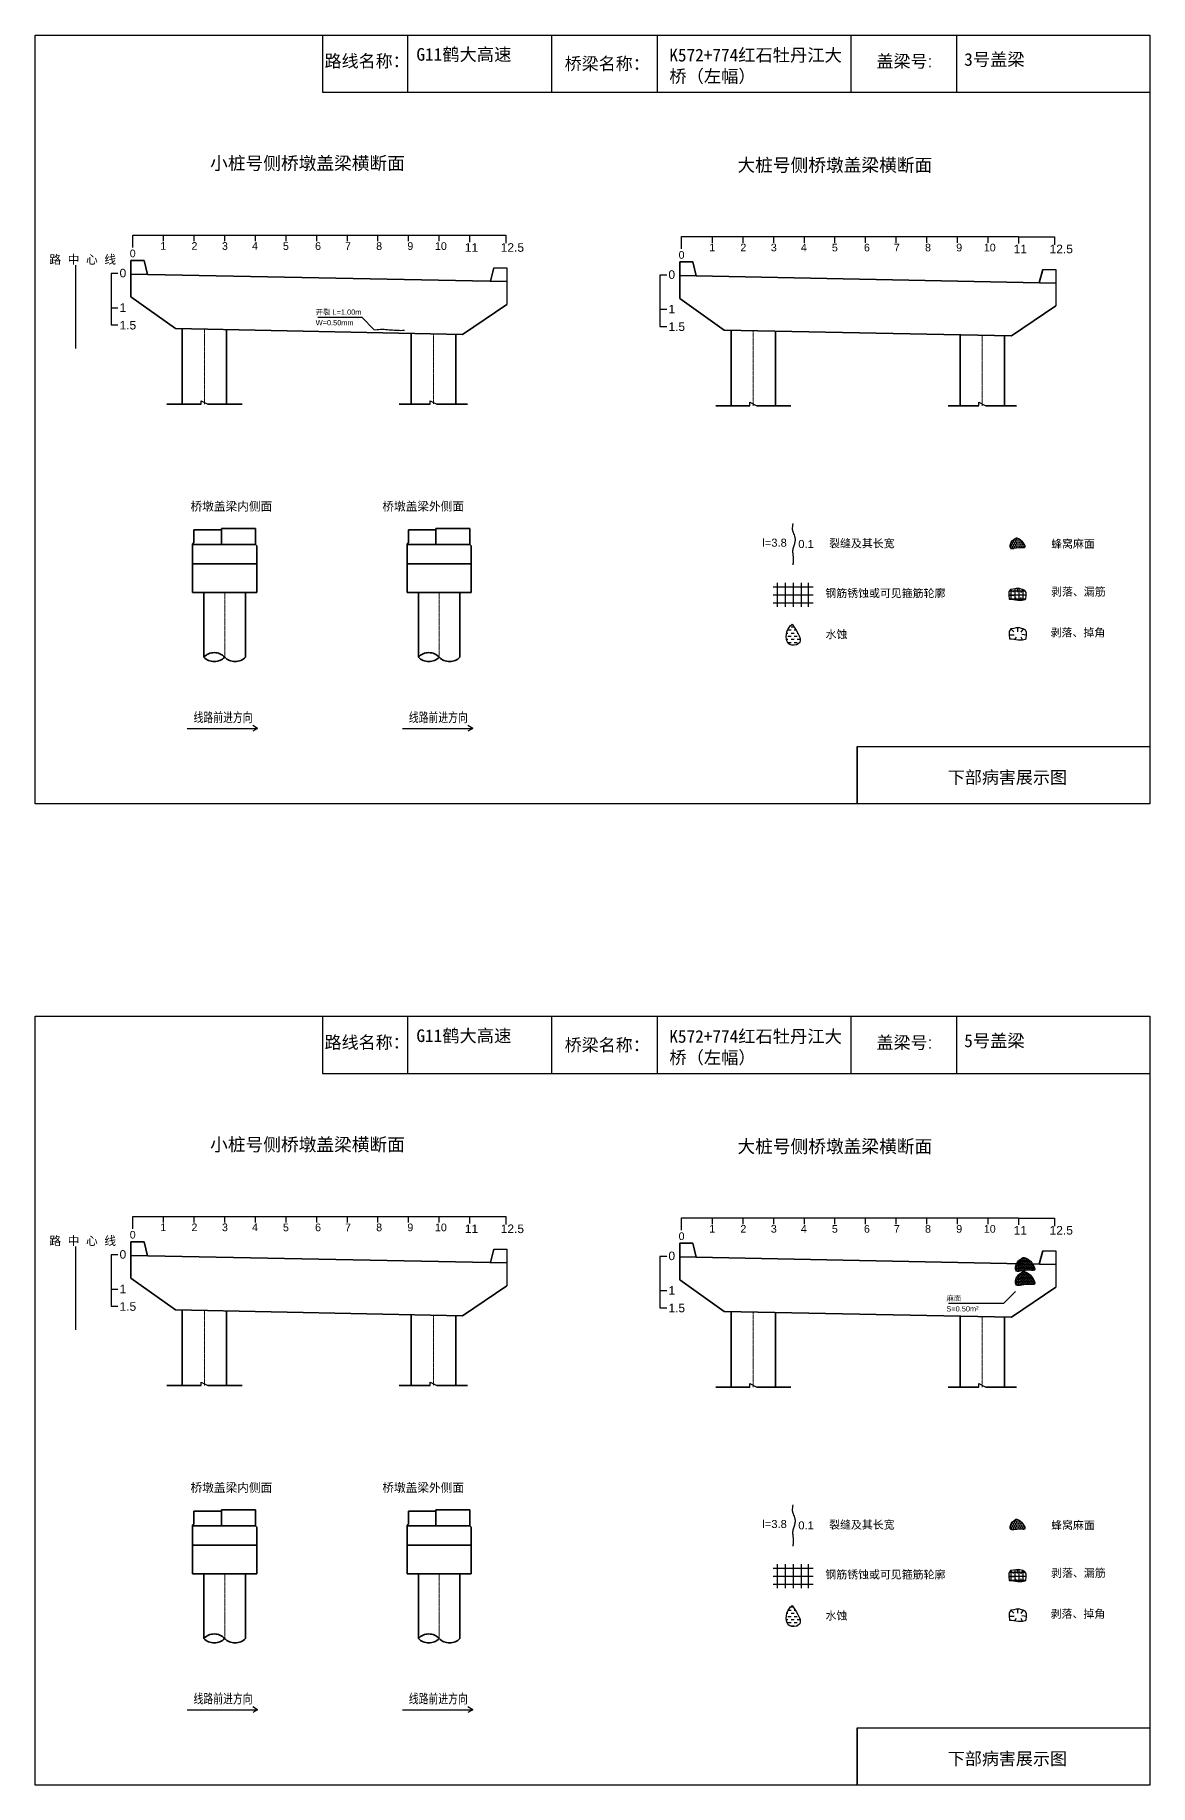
# Model space of a CAD drawing. Header units: millimetres. Extents: x 0 to 529, y -5115 to 459.
# Drawn here: x 0 to 528, y -1860 to -1031 of the extents above; entities that cross this region are included whole.
import ezdxf
from ezdxf.enums import TextEntityAlignment as Align

# ---------------------------------------------------------------- set-up
doc = ezdxf.new("R2010")
doc.units = ezdxf.units.MM
doc.linetypes.add('EBG_CENTER', pattern=[1.1, 0.8, -0.15, 0, -0.15])
doc.layers.add('Center', color=3, linetype='EBG_CENTER', lineweight=18)
doc.layers.add('中粗实线', color=4, linetype='Continuous', lineweight=35)
for name, color, linetype in [('加固措施', 7, 'Continuous'), ('图层1', 7, 'Continuous'), ('文字', 1, 'Continuous'), ('病害', 5, 'Continuous')]:
    doc.layers.add(name, color=color, linetype=linetype)
doc.styles.add('HAN', font='', dxfattribs={"width": 0.75})
doc.styles.get("Standard").update_dxf_attribs({"font": 'arial.ttf'})
doc.styles.get('HAN').set_extended_font_data('SimSun')
pattern_1 = [(0, (-3123.6565, -172.2986), (0.45655767, 0.91311534), [0, -0.91311534])]
pattern_2 = [(0, (-5510.1385, -512.4721), (0.45655767, 0.91311534), [0, -0.91311534])]
pattern_3 = [(0, (-2570.7012, -130.7287), (1.47924685, 1.47924685), [1.4792469, -1.4792469])]
pattern_4 = [(0, (-3019.80915, -229.5924), (0.396875, 0.79375), [0, -0.79375])]
pattern_5 = [(0, (-5094.3226, -525.2974), (0.396875, 0.79375), [0, -0.79375])]

# ---------------------------------------------------------------- blocks, each defined once
blk = doc.blocks.new('88888')
for p, q in [((1243.215, -3599.279), (1245.415, -3599.279)), ((1245.415, -3599.279), (1245.261, -3599.19)), ((1245.415, -3599.279), (1245.261, -3599.367))]:
    blk.add_line(p, q)
at = {"layer": '文字', "color": 0, "style": 'HAN', "width": 0.75}
blk.add_text('线路前进方向', height=0.3, dxfattribs=at).set_placement((1244.335, -3599.082), align=Align.CENTER)
blk = doc.blocks.new('adfsd')
at = {"lineweight": -2, "ltscale": 0.5}
for p, q in [((1140.876, -3083.768), (1140.94, -3083.769)), ((1140.897, -3083.694), (1140.936, -3083.729)), ((1140.948, -3083.824), (1140.969, -3083.796)), ((1140.983, -3083.682), (1140.981, -3083.729)), ((1141.053, -3083.694), (1141.022, -3083.735)), ((1141.045, -3083.83), (1141.028, -3083.796)), ((1141.094, -3083.772), (1141.036, -3083.763))]:
    blk.add_line(p, q, dxfattribs=at)
blk.add_lwpolyline([(1141, -3083.682), (1140.967, -3083.682), (1140.934, -3083.69), (1140.897, -3083.694), (1140.876, -3083.727), (1140.876, -3083.768), (1140.88, -3083.818), (1140.905, -3083.818), (1140.991, -3083.83), (1141.045, -3083.83), (1141.078, -3083.822), (1141.09, -3083.814), (1141.094, -3083.772), (1141.094, -3083.735), (1141.078, -3083.707), (1141.053, -3083.694), (1141.033, -3083.69), (1141, -3083.678)], dxfattribs=at)

msp = doc.modelspace()

# ---------------------------------------------------------------- hatches: boundary and pattern name
at = {"layer": '加固措施', "lineweight": -2}
h = msp.add_hatch(dxfattribs=at)
h.set_pattern_fill('DOTS', scale=0.758413)
h.set_pattern_definition(pattern_1)
edge = h.paths.add_edge_path()
edge.add_spline(control_points=[(464.79, -1269.11), (463.66, -1269.88), (462.06, -1270.98), (461.88, -1275.06), (465.67, -1273.19), (470.82, -1274.65), (466.98, -1269.01), (464.92, -1269.1), (464.79, -1269.11)], knot_values=[0, 0, 0, 0, 5.205471, 7.397577, 12.944796, 16.169923, 23.88441, 24.400432, 24.400432, 24.400432, 24.400432], degree=3, periodic=0)
h = msp.add_hatch(dxfattribs=at)
h.set_pattern_fill('DASH', color=256, scale=0.682572)
h.set_pattern_definition(pattern_3)
edge = h.paths.add_edge_path()
edge.add_spline(control_points=[(358.78, -1309.9), (358.24, -1310.38), (355.71, -1312.62), (355.03, -1320.77), (365.19, -1319.33), (361.44, -1313.8), (358.78, -1309.9)], knot_values=[0, 0, 0, 0, 3.237042, 15.187225, 21.182779, 35.601669, 35.601669, 35.601669, 35.601669], degree=3, periodic=0)
h = msp.add_hatch(dxfattribs=at)
h.set_pattern_fill('DOTS')
h.set_pattern_definition(pattern_4)
edge = h.paths.add_edge_path()
edge.add_spline(control_points=[(468.16, -1610.01), (466.67, -1611.03), (464.56, -1612.48), (464.32, -1617.86), (469.32, -1615.39), (476.11, -1617.32), (471.05, -1609.89), (468.33, -1610), (468.16, -1610.01)], knot_values=[0, 0, 0, 0, 5.205471, 7.397577, 12.944796, 16.169923, 23.88441, 24.400432, 24.400432, 24.400432, 24.400432], degree=3, periodic=0)
h = msp.add_hatch(dxfattribs=at)
h.set_pattern_fill('DOTS')
h.set_pattern_definition(pattern_4)
edge = h.paths.add_edge_path()
edge.add_spline(control_points=[(468.16, -1610.01), (466.67, -1611.03), (464.56, -1612.48), (464.32, -1617.86), (469.32, -1615.39), (476.11, -1617.32), (471.05, -1609.89), (468.33, -1610), (468.16, -1610.01)], knot_values=[0, 0, 0, 0, 5.205471, 7.397577, 12.944796, 16.169923, 23.88441, 24.400432, 24.400432, 24.400432, 24.400432], degree=3, periodic=0)
h = msp.add_hatch(dxfattribs=at)
h.set_pattern_fill('DOTS')
h.set_pattern_definition(pattern_4)
edge = h.paths.add_edge_path()
edge.add_spline(control_points=[(468.16, -1616.66), (466.67, -1617.69), (464.56, -1619.14), (464.32, -1624.52), (469.32, -1622.05), (476.11, -1623.98), (471.05, -1616.54), (468.33, -1616.66), (468.16, -1616.66)], knot_values=[0, 0, 0, 0, 5.205471, 7.397577, 12.944796, 16.169923, 23.88441, 24.400432, 24.400432, 24.400432, 24.400432], degree=3, periodic=0)
h = msp.add_hatch(dxfattribs=at)
h.set_pattern_fill('DOTS')
h.set_pattern_definition(pattern_4)
edge = h.paths.add_edge_path()
edge.add_spline(control_points=[(468.16, -1616.66), (466.67, -1617.69), (464.56, -1619.14), (464.32, -1624.52), (469.32, -1622.05), (476.11, -1623.98), (471.05, -1616.54), (468.33, -1616.66), (468.16, -1616.66)], knot_values=[0, 0, 0, 0, 5.205471, 7.397577, 12.944796, 16.169923, 23.88441, 24.400432, 24.400432, 24.400432, 24.400432], degree=3, periodic=0)
h = msp.add_hatch(dxfattribs=at)
h.set_pattern_fill('DOTS', scale=0.758413)
h.set_pattern_definition(pattern_1)
edge = h.paths.add_edge_path()
edge.add_spline(control_points=[(464.79, -1734.11), (463.66, -1734.88), (462.06, -1735.98), (461.88, -1740.06), (465.67, -1738.19), (470.82, -1739.65), (466.98, -1734.01), (464.92, -1734.1), (464.79, -1734.11)], knot_values=[0, 0, 0, 0, 5.205471, 7.397577, 12.944796, 16.169923, 23.88441, 24.400432, 24.400432, 24.400432, 24.400432], degree=3, periodic=0)
h = msp.add_hatch(dxfattribs=at)
h.set_pattern_fill('DASH', color=256, scale=0.682572)
h.set_pattern_definition(pattern_3)
edge = h.paths.add_edge_path()
edge.add_spline(control_points=[(358.78, -1774.9), (358.24, -1775.38), (355.71, -1777.62), (355.03, -1785.77), (365.19, -1784.33), (361.44, -1778.8), (358.78, -1774.9)], knot_values=[0, 0, 0, 0, 3.237042, 15.187225, 21.182779, 35.601669, 35.601669, 35.601669, 35.601669], degree=3, periodic=0)
at = {"layer": '病害', "lineweight": -2}
h = msp.add_hatch(dxfattribs=at)
h.set_pattern_fill('DOTS', color=4, scale=0.758413, style=0)
h.set_pattern_definition(pattern_2)
edge = h.paths.add_edge_path()
edge.add_spline(control_points=[(464.79, -1269.11), (463.66, -1269.88), (462.06, -1270.98), (461.88, -1275.06), (465.67, -1273.19), (470.82, -1274.65), (466.98, -1269.01), (464.92, -1269.1), (464.79, -1269.11)], knot_values=[0, 0, 0, 0, 1.041094, 1.479515, 2.588959, 3.233985, 4.776882, 4.880086, 4.880086, 4.880086, 4.880086], degree=3, periodic=0)
h = msp.add_hatch(dxfattribs=at)
h.set_pattern_fill('DOTS', color=4, style=0)
h.set_pattern_definition(pattern_5)
edge = h.paths.add_edge_path()
edge.add_spline(control_points=[(468.16, -1610.01), (466.67, -1611.03), (464.56, -1612.48), (464.32, -1617.86), (469.32, -1615.39), (476.11, -1617.32), (471.05, -1609.89), (468.33, -1610), (468.16, -1610.01)], knot_values=[0, 0, 0, 0, 1.041094, 1.479515, 2.588959, 3.233985, 4.776882, 4.880086, 4.880086, 4.880086, 4.880086], degree=3, periodic=0)
h = msp.add_hatch(dxfattribs=at)
h.set_pattern_fill('DOTS', color=4, style=0)
h.set_pattern_definition(pattern_5)
edge = h.paths.add_edge_path()
edge.add_spline(control_points=[(468.16, -1610.01), (466.67, -1611.03), (464.56, -1612.48), (464.32, -1617.86), (469.32, -1615.39), (476.11, -1617.32), (471.05, -1609.89), (468.33, -1610), (468.16, -1610.01)], knot_values=[0, 0, 0, 0, 1.041094, 1.479515, 2.588959, 3.233985, 4.776882, 4.880086, 4.880086, 4.880086, 4.880086], degree=3, periodic=0)
h = msp.add_hatch(dxfattribs=at)
h.set_pattern_fill('DOTS', color=4, style=0)
h.set_pattern_definition(pattern_5)
edge = h.paths.add_edge_path()
edge.add_spline(control_points=[(468.16, -1616.66), (466.67, -1617.69), (464.56, -1619.14), (464.32, -1624.52), (469.32, -1622.05), (476.11, -1623.98), (471.05, -1616.54), (468.33, -1616.66), (468.16, -1616.66)], knot_values=[0, 0, 0, 0, 1.041094, 1.479515, 2.588959, 3.233985, 4.776882, 4.880086, 4.880086, 4.880086, 4.880086], degree=3, periodic=0)
h = msp.add_hatch(dxfattribs=at)
h.set_pattern_fill('DOTS', color=4, style=0)
h.set_pattern_definition(pattern_5)
edge = h.paths.add_edge_path()
edge.add_spline(control_points=[(468.16, -1616.66), (466.67, -1617.69), (464.56, -1619.14), (464.32, -1624.52), (469.32, -1622.05), (476.11, -1623.98), (471.05, -1616.54), (468.33, -1616.66), (468.16, -1616.66)], knot_values=[0, 0, 0, 0, 1.041094, 1.479515, 2.588959, 3.233985, 4.776882, 4.880086, 4.880086, 4.880086, 4.880086], degree=3, periodic=0)
h = msp.add_hatch(dxfattribs=at)
h.set_pattern_fill('DOTS', color=4, scale=0.758413, style=0)
h.set_pattern_definition(pattern_2)
edge = h.paths.add_edge_path()
edge.add_spline(control_points=[(464.79, -1734.11), (463.66, -1734.88), (462.06, -1735.98), (461.88, -1740.06), (465.67, -1738.19), (470.82, -1739.65), (466.98, -1734.01), (464.92, -1734.1), (464.79, -1734.11)], knot_values=[0, 0, 0, 0, 1.041094, 1.479515, 2.588959, 3.233985, 4.776882, 4.880086, 4.880086, 4.880086, 4.880086], degree=3, periodic=0)

# ---------------------------------------------------------------- linework, layer by layer
at = {"color": 0}
for p, q in [((0, -1030.76), (528.29, -1030.76)), ((0, -1395), (0, -1030.76)), ((136.28, -1030.76), (136.28, -1057.84)), ((244.69, -1030.76), (244.69, -1057.84)), ((386.49, -1030.76), (386.49, -1057.84)), ((436.57, -1030.82), (436.57, -1057.9)), ((528.29, -1030.76), (528.29, -1395)), ((136.28, -1057.84), (528.29, -1057.84)), ((46.28, -1131.4), (46.28, -1125.6)), ((46.28, -1125.6), (60.79, -1125.6)), ((60.79, -1125.6), (60.79, -1128.5)), ((60.79, -1125.6), (75.3, -1125.6)), ((75.3, -1125.6), (89.8, -1125.6)), ((75.3, -1125.6), (75.3, -1128.5)), ((89.8, -1125.6), (104.31, -1125.6)), ((89.8, -1125.6), (89.8, -1128.5)), ((104.31, -1125.6), (118.82, -1125.6)), ((104.31, -1125.6), (104.31, -1128.5)), ((118.82, -1125.6), (133.32, -1125.6)), ((118.82, -1125.6), (118.82, -1128.5)), ((133.32, -1125.6), (147.83, -1125.6)), ((133.32, -1125.6), (133.32, -1128.5)), ((147.83, -1125.6), (162.34, -1125.6)), ((147.83, -1125.6), (147.83, -1128.5)), ((162.34, -1125.6), (176.84, -1125.6)), ((162.34, -1125.6), (162.34, -1128.5)), ((162.34, -1125.6), (173.94, -1125.6)), ((176.84, -1125.6), (191.35, -1125.6)), ((176.84, -1125.6), (176.84, -1128.5)), ((176.84, -1125.6), (179.74, -1125.6)), ((191.35, -1125.6), (205.85, -1125.6)), ((191.35, -1125.6), (191.35, -1128.5)), ((205.87, -1125.64), (205.87, -1128.89)), ((306.34, -1132.11), (306.34, -1126.3)), ((306.34, -1126.3), (320.85, -1126.3)), ((320.85, -1126.3), (320.85, -1129.2)), ((320.85, -1126.3), (335.36, -1126.3)), ((335.36, -1126.3), (349.86, -1126.3)), ((335.36, -1126.3), (335.36, -1129.2)), ((349.86, -1126.3), (364.37, -1126.3)), ((349.86, -1126.3), (349.86, -1129.2)), ((364.37, -1126.3), (378.88, -1126.3)), ((364.37, -1126.3), (364.37, -1129.2)), ((378.88, -1126.3), (393.38, -1126.3)), ((378.88, -1126.3), (378.88, -1129.2)), ((393.38, -1126.3), (407.89, -1126.3)), ((393.38, -1126.3), (393.38, -1129.2)), ((407.89, -1126.3), (422.39, -1126.3)), ((407.89, -1126.3), (407.89, -1129.2)), ((422.39, -1126.3), (436.9, -1126.3)), ((422.39, -1126.3), (422.39, -1129.2)), ((422.39, -1126.3), (434, -1126.3)), ((436.9, -1126.3), (451.41, -1126.3)), ((436.9, -1126.3), (436.9, -1129.2)), ((436.9, -1126.3), (439.8, -1126.3)), ((451.41, -1126.3), (465.91, -1126.3)), ((451.41, -1126.3), (451.41, -1129.2)), ((465.93, -1126.34), (465.93, -1129.59)), ((39.3, -1143.85), (36.06, -1143.85)), ((36.06, -1143.85), (36.06, -1168.15)), ((299.36, -1144.55), (296.12, -1144.55)), ((296.12, -1144.55), (296.12, -1168.85)), ((36.06, -1160.05), (39.3, -1160.05)), ((296.12, -1160.75), (299.36, -1160.75)), ((36.06, -1168.15), (39.3, -1168.15)), ((296.12, -1168.85), (299.36, -1168.85)), ((78.66, -1205.72), (78.66, -1204.1)), ((187.17, -1205.72), (187.17, -1204.1)), ((338.72, -1206.43), (338.72, -1204.81)), ((447.23, -1206.43), (447.23, -1204.81)), ((389.48, -1395), (389.48, -1367.92)), ((389.48, -1367.92), (528.29, -1367.92)), ((528.29, -1395), (0, -1395)), ((0, -1495.76), (528.29, -1495.76)), ((0, -1860), (0, -1495.76)), ((136.28, -1495.76), (136.28, -1522.84)), ((244.69, -1495.76), (244.69, -1522.84)), ((386.49, -1495.76), (386.49, -1522.84)), ((436.57, -1495.82), (436.57, -1522.9)), ((528.29, -1495.76), (528.29, -1860)), ((136.28, -1522.84), (528.29, -1522.84)), ((46.28, -1596.4), (46.28, -1590.6)), ((46.28, -1590.6), (60.79, -1590.6)), ((60.79, -1590.6), (60.79, -1593.5)), ((60.79, -1590.6), (75.3, -1590.6)), ((75.3, -1590.6), (89.8, -1590.6)), ((75.3, -1590.6), (75.3, -1593.5)), ((89.8, -1590.6), (104.31, -1590.6)), ((89.8, -1590.6), (89.8, -1593.5)), ((104.31, -1590.6), (118.82, -1590.6)), ((104.31, -1590.6), (104.31, -1593.5)), ((118.82, -1590.6), (133.32, -1590.6)), ((118.82, -1590.6), (118.82, -1593.5)), ((133.32, -1590.6), (147.83, -1590.6)), ((133.32, -1590.6), (133.32, -1593.5)), ((147.83, -1590.6), (162.34, -1590.6)), ((147.83, -1590.6), (147.83, -1593.5)), ((162.34, -1590.6), (176.84, -1590.6)), ((162.34, -1590.6), (162.34, -1593.5)), ((162.34, -1590.6), (173.94, -1590.6)), ((176.84, -1590.6), (191.35, -1590.6)), ((176.84, -1590.6), (176.84, -1593.5)), ((176.84, -1590.6), (179.74, -1590.6)), ((191.35, -1590.6), (205.85, -1590.6)), ((191.35, -1590.6), (191.35, -1593.5)), ((205.87, -1590.64), (205.87, -1593.89)), ((306.34, -1597.11), (306.34, -1591.3)), ((306.34, -1591.3), (320.85, -1591.3)), ((320.85, -1591.3), (320.85, -1594.2)), ((320.85, -1591.3), (335.36, -1591.3)), ((335.36, -1591.3), (349.86, -1591.3)), ((335.36, -1591.3), (335.36, -1594.2)), ((349.86, -1591.3), (364.37, -1591.3)), ((349.86, -1591.3), (349.86, -1594.2)), ((364.37, -1591.3), (378.88, -1591.3)), ((364.37, -1591.3), (364.37, -1594.2)), ((378.88, -1591.3), (393.38, -1591.3)), ((378.88, -1591.3), (378.88, -1594.2)), ((393.38, -1591.3), (407.89, -1591.3)), ((393.38, -1591.3), (393.38, -1594.2)), ((407.89, -1591.3), (422.39, -1591.3)), ((407.89, -1591.3), (407.89, -1594.2)), ((422.39, -1591.3), (436.9, -1591.3)), ((422.39, -1591.3), (422.39, -1594.2)), ((422.39, -1591.3), (434, -1591.3)), ((436.9, -1591.3), (451.41, -1591.3)), ((436.9, -1591.3), (436.9, -1594.2)), ((436.9, -1591.3), (439.8, -1591.3)), ((451.41, -1591.3), (465.91, -1591.3)), ((451.41, -1591.3), (451.41, -1594.2)), ((465.93, -1591.34), (465.93, -1594.59)), ((39.3, -1608.85), (36.06, -1608.85)), ((36.06, -1608.85), (36.06, -1633.15)), ((299.36, -1609.55), (296.12, -1609.55)), ((296.12, -1609.55), (296.12, -1633.85)), ((36.06, -1625.05), (39.3, -1625.05)), ((36.06, -1633.15), (39.3, -1633.15)), ((296.12, -1625.75), (299.36, -1625.75)), ((296.12, -1633.85), (299.36, -1633.85)), ((78.66, -1670.72), (78.66, -1669.1)), ((187.17, -1670.72), (187.17, -1669.1)), ((338.72, -1671.43), (338.72, -1669.81)), ((447.23, -1671.43), (447.23, -1669.81)), ((389.48, -1860), (389.48, -1832.92)), ((389.48, -1832.92), (528.29, -1832.92)), ((528.29, -1860), (0, -1860))]:
    msp.add_line(p, q, dxfattribs=at)
for p, q in [((205.87, -1125.64), (223.01, -1125.64)), ((223.01, -1125.64), (223.01, -1129.46)), ((465.93, -1126.34), (483.07, -1126.34)), ((483.07, -1126.34), (483.07, -1130.17)), ((217.41, -1141.13), (223.61, -1141.13)), ((223.61, -1141.13), (223.61, -1147.6)), ((477.47, -1141.83), (483.67, -1141.83)), ((483.67, -1141.83), (483.67, -1148.31)), ((223.61, -1147.6), (223.61, -1158.45)), ((483.67, -1148.31), (483.67, -1159.16)), ((78.66, -1204.1), (81.9, -1205.72)), ((187.17, -1204.1), (190.41, -1205.72)), ((338.72, -1204.81), (341.96, -1206.43)), ((447.23, -1204.81), (450.47, -1206.43)), ((205.87, -1590.64), (223.01, -1590.64)), ((223.01, -1590.64), (223.01, -1594.46)), ((465.93, -1591.34), (483.07, -1591.34)), ((483.07, -1591.34), (483.07, -1595.17)), ((217.41, -1606.13), (223.61, -1606.13)), ((223.61, -1606.13), (223.61, -1612.6)), ((477.47, -1606.83), (483.67, -1606.83)), ((483.67, -1606.83), (483.67, -1613.31)), ((223.61, -1612.6), (223.61, -1623.45)), ((483.67, -1613.31), (483.67, -1624.16)), ((78.66, -1669.1), (81.9, -1670.72)), ((187.17, -1669.1), (190.41, -1670.72)), ((338.72, -1669.81), (341.96, -1671.43)), ((447.23, -1669.81), (450.47, -1671.43))]:
    msp.add_line(p, q)
at = {"color": 1}
for p, q in [((19.16, -1139.85), (19.16, -1179.35)), ((349.74, -1292.26), (368.7, -1292.26)), ((351.64, -1290.37), (351.64, -1301.74)), ((355.43, -1290.37), (355.43, -1301.74)), ((359.22, -1290.37), (359.22, -1301.74)), ((363.01, -1290.37), (363.01, -1301.74)), ((366.26, -1290.34), (366.26, -1301.72)), ((462.28, -1293.43), (462.28, -1298.12)), ((464.18, -1293.13), (464.18, -1298.37)), ((466.07, -1293.13), (466.07, -1298.59)), ((467.97, -1293.43), (467.97, -1298.54)), ((349.74, -1296.06), (368.7, -1296.06)), ((349.74, -1299.85), (368.7, -1299.85)), ((461.36, -1295.97), (469.63, -1295.97)), ((461.5, -1297.87), (469.48, -1297.87)), ((461.75, -1294.08), (469.1, -1294.08)), ((19.16, -1604.85), (19.16, -1644.35)), ((349.74, -1757.26), (368.7, -1757.26)), ((351.64, -1755.37), (351.64, -1766.74)), ((355.43, -1755.37), (355.43, -1766.74)), ((359.22, -1755.37), (359.22, -1766.74)), ((363.01, -1755.37), (363.01, -1766.74)), ((366.26, -1755.34), (366.26, -1766.72)), ((349.74, -1761.06), (368.7, -1761.06)), ((349.74, -1764.85), (368.7, -1764.85)), ((461.36, -1760.97), (469.63, -1760.97)), ((461.5, -1762.87), (469.48, -1762.87)), ((461.75, -1759.08), (469.1, -1759.08)), ((462.28, -1758.43), (462.28, -1763.12)), ((464.18, -1758.13), (464.18, -1763.37)), ((466.07, -1758.13), (466.07, -1763.59)), ((467.97, -1758.43), (467.97, -1763.54))]:
    msp.add_line(p, q, dxfattribs=at)
at = {"color": 0}
for points in [[(0, -1030.76), (528.29, -1030.76), (528.29, -1395), (0, -1395)], [(0, -1495.76), (528.29, -1495.76), (528.29, -1860), (0, -1860)]]:
    msp.add_lwpolyline(points, dxfattribs=at)
at = {"color": 7}
for points in [[(160.56, -1170.32), (155, -1164.57), (134, -1164.57)], [(160.56, -1170.29), (161.36, -1170.39), (162.16, -1170.32), (162.96, -1170.31), (163.76, -1170.2), (164.56, -1170.21), (165.36, -1170.18), (166.16, -1170.36), (166.96, -1170.32), (167.76, -1170.44), (168.56, -1170.45), (169.36, -1170.44), (170.16, -1170.59), (170.96, -1170.61), (171.76, -1170.57), (172.56, -1170.63), (173.36, -1170.74), (174.16, -1170.69), (174.96, -1170.66), (175.06, -1170.83)], [(464.5, -1626.2), (458.84, -1631.86), (432.84, -1631.86)]]:
    msp.add_lwpolyline(points, dxfattribs=at)
at = {"lineweight": -2}
for points, knots in [([(464.79, -1269.11), (463.66, -1269.88), (462.06, -1270.98), (461.88, -1275.06), (465.67, -1273.19), (470.82, -1274.65), (466.98, -1269.01), (464.92, -1269.1), (464.79, -1269.11)], [0, 0, 0, 0, 3.947899, 5.610421, 9.817506, 12.263485, 18.114255, 18.505612, 18.505612, 18.505612, 18.505612]), ([(468.16, -1610.01), (466.67, -1611.03), (464.56, -1612.48), (464.32, -1617.86), (469.32, -1615.39), (476.11, -1617.32), (471.05, -1609.89), (468.33, -1610), (468.16, -1610.01)], [0, 0, 0, 0, 2.602735, 3.698789, 6.472398, 8.084961, 11.942205, 12.200216, 12.200216, 12.200216, 12.200216]), ([(468.16, -1610.01), (466.67, -1611.03), (464.56, -1612.48), (464.32, -1617.86), (469.32, -1615.39), (476.11, -1617.32), (471.05, -1609.89), (468.33, -1610), (468.16, -1610.01)], [0, 0, 0, 0, 2.602735, 3.698789, 6.472398, 8.084961, 11.942205, 12.200216, 12.200216, 12.200216, 12.200216]), ([(468.16, -1616.66), (466.67, -1617.69), (464.56, -1619.14), (464.32, -1624.52), (469.32, -1622.05), (476.11, -1623.98), (471.05, -1616.54), (468.33, -1616.66), (468.16, -1616.66)], [0, 0, 0, 0, 2.602735, 3.698789, 6.472398, 8.084961, 11.942205, 12.200216, 12.200216, 12.200216, 12.200216]), ([(468.16, -1616.66), (466.67, -1617.69), (464.56, -1619.14), (464.32, -1624.52), (469.32, -1622.05), (476.11, -1623.98), (471.05, -1616.54), (468.33, -1616.66), (468.16, -1616.66)], [0, 0, 0, 0, 2.602735, 3.698789, 6.472398, 8.084961, 11.942205, 12.200216, 12.200216, 12.200216, 12.200216]), ([(464.79, -1734.11), (463.66, -1734.88), (462.06, -1735.98), (461.88, -1740.06), (465.67, -1738.19), (470.82, -1739.65), (466.98, -1734.01), (464.92, -1734.1), (464.79, -1734.11)], [0, 0, 0, 0, 3.947899, 5.610421, 9.817506, 12.263485, 18.114255, 18.505612, 18.505612, 18.505612, 18.505612])]:
    msp.add_open_spline(points, degree=3, knots=knots, dxfattribs=at)
at = {"layer": 'Center', "color": 1}
for p, q in [((80.28, -1170.16), (80.28, -1205.72)), ((188.79, -1172.33), (188.79, -1205.72)), ((340.34, -1170.87), (340.34, -1206.43)), ((448.85, -1173.04), (448.85, -1206.43)), ((89.87, -1294.99), (89.87, -1325.55)), ((191.5, -1294.99), (191.5, -1325.55)), ((80.28, -1635.16), (80.28, -1670.72)), ((188.79, -1637.33), (188.79, -1670.72)), ((340.34, -1635.87), (340.34, -1671.43)), ((448.85, -1638.04), (448.85, -1671.43)), ((89.87, -1759.99), (89.87, -1790.55)), ((191.5, -1759.99), (191.5, -1790.55))]:
    msp.add_line(p, q, dxfattribs=at)
at = {"layer": '中粗实线', "color": 0}
for p, q in [((45.46, -1144.04), (45.46, -1137.56)), ((45.46, -1137.56), (51.66, -1137.56)), ((45.46, -1144.04), (45.46, -1154.89)), ((223.61, -1147.6), (45.46, -1144.04)), ((51.66, -1137.56), (53.28, -1144.2)), ((217.41, -1141.13), (215.79, -1147.45)), ((305.52, -1144.74), (305.52, -1138.26)), ((305.52, -1138.26), (311.72, -1138.26)), ((311.72, -1138.26), (313.34, -1144.9)), ((477.47, -1141.83), (475.85, -1148.15)), ((305.52, -1144.74), (305.52, -1155.59)), ((483.67, -1148.31), (305.52, -1144.74)), ((45.46, -1154.89), (66.51, -1169.89)), ((202.55, -1172.61), (223.61, -1158.45)), ((305.52, -1155.59), (326.57, -1170.59)), ((462.61, -1173.31), (483.67, -1159.16)), ((202.55, -1172.61), (66.51, -1169.89)), ((69.75, -1169.95), (69.75, -1205.72)), ((90.81, -1170.37), (90.81, -1205.72)), ((178.26, -1172.12), (178.26, -1205.72)), ((199.32, -1172.54), (199.32, -1205.72)), ((462.61, -1173.31), (326.57, -1170.59)), ((329.81, -1170.65), (329.81, -1206.43)), ((350.87, -1171.08), (350.87, -1206.43)), ((438.32, -1172.82), (438.32, -1206.43)), ((459.38, -1173.25), (459.38, -1206.43)), ((78.66, -1205.72), (62.47, -1205.72)), ((98.1, -1205.72), (81.9, -1205.72)), ((187.17, -1205.72), (172.59, -1205.72)), ((204.98, -1205.72), (190.41, -1205.72)), ((338.72, -1206.43), (322.52, -1206.43)), ((358.15, -1206.43), (341.96, -1206.43)), ((447.23, -1206.43), (432.65, -1206.43)), ((465.04, -1206.43), (450.47, -1206.43)), ((75.31, -1265.26), (88.35, -1265.26)), ((75.31, -1265.26), (75.31, -1271.33)), ((88.35, -1264.66), (104.43, -1264.66)), ((88.35, -1264.66), (88.35, -1272.24)), ((104.43, -1264.66), (104.43, -1272.24)), ((176.93, -1265.26), (189.98, -1265.26)), ((176.93, -1265.26), (176.93, -1271.33)), ((189.98, -1264.66), (206.06, -1264.66)), ((189.98, -1264.66), (189.98, -1272.24)), ((206.06, -1264.66), (206.06, -1272.24)), ((75.31, -1271.33), (74.7, -1271.94)), ((74.7, -1294.99), (74.7, -1271.94)), ((74.7, -1272.24), (104.43, -1272.24)), ((104.43, -1272.24), (105.04, -1272.85)), ((105.04, -1294.99), (105.04, -1272.85)), ((176.93, -1271.33), (176.33, -1271.94)), ((176.33, -1294.99), (176.33, -1271.94)), ((176.33, -1272.24), (206.06, -1272.24)), ((206.06, -1272.24), (206.66, -1272.85)), ((206.66, -1294.99), (206.66, -1272.85)), ((74.7, -1281.34), (105.04, -1281.34)), ((176.33, -1281.34), (206.66, -1281.34)), ((74.7, -1294.99), (105.04, -1294.99)), ((80.01, -1294.99), (80.01, -1325.55)), ((99.73, -1294.99), (99.73, -1325.55)), ((176.33, -1294.99), (206.66, -1294.99)), ((181.64, -1294.99), (181.64, -1325.55)), ((201.36, -1294.99), (201.36, -1325.55)), ((45.46, -1609.04), (45.46, -1602.56)), ((45.46, -1602.56), (51.66, -1602.56)), ((51.66, -1602.56), (53.28, -1609.2)), ((217.41, -1606.13), (215.79, -1612.45)), ((305.52, -1609.74), (305.52, -1603.26)), ((305.52, -1603.26), (311.72, -1603.26)), ((311.72, -1603.26), (313.34, -1609.9)), ((477.47, -1606.83), (475.85, -1613.15)), ((45.46, -1609.04), (45.46, -1619.89)), ((223.61, -1612.6), (45.46, -1609.04)), ((305.52, -1609.74), (305.52, -1620.59)), ((483.67, -1613.31), (305.52, -1609.74)), ((45.46, -1619.89), (66.51, -1634.89)), ((202.55, -1637.61), (223.61, -1623.45)), ((305.52, -1620.59), (326.57, -1635.59)), ((462.61, -1638.31), (483.67, -1624.16)), ((202.55, -1637.61), (66.51, -1634.89)), ((69.75, -1634.95), (69.75, -1670.72)), ((90.81, -1635.37), (90.81, -1670.72)), ((178.26, -1637.12), (178.26, -1670.72)), ((199.32, -1637.54), (199.32, -1670.72)), ((462.61, -1638.31), (326.57, -1635.59)), ((329.81, -1635.65), (329.81, -1671.43)), ((350.87, -1636.08), (350.87, -1671.43)), ((438.32, -1637.82), (438.32, -1671.43)), ((459.38, -1638.25), (459.38, -1671.43)), ((78.66, -1670.72), (62.47, -1670.72)), ((98.1, -1670.72), (81.9, -1670.72)), ((187.17, -1670.72), (172.59, -1670.72)), ((204.98, -1670.72), (190.41, -1670.72)), ((338.72, -1671.43), (322.52, -1671.43)), ((358.15, -1671.43), (341.96, -1671.43)), ((447.23, -1671.43), (432.65, -1671.43)), ((465.04, -1671.43), (450.47, -1671.43)), ((75.31, -1730.26), (88.35, -1730.26)), ((75.31, -1730.26), (75.31, -1736.33)), ((88.35, -1729.66), (104.43, -1729.66)), ((88.35, -1729.66), (88.35, -1737.24)), ((104.43, -1729.66), (104.43, -1737.24)), ((176.93, -1730.26), (189.98, -1730.26)), ((176.93, -1730.26), (176.93, -1736.33)), ((189.98, -1729.66), (206.06, -1729.66)), ((189.98, -1729.66), (189.98, -1737.24)), ((206.06, -1729.66), (206.06, -1737.24)), ((75.31, -1736.33), (74.7, -1736.94)), ((74.7, -1759.99), (74.7, -1736.94)), ((74.7, -1737.24), (104.43, -1737.24)), ((104.43, -1737.24), (105.04, -1737.85)), ((105.04, -1759.99), (105.04, -1737.85)), ((176.93, -1736.33), (176.33, -1736.94)), ((176.33, -1759.99), (176.33, -1736.94)), ((176.33, -1737.24), (206.06, -1737.24)), ((206.06, -1737.24), (206.66, -1737.85)), ((206.66, -1759.99), (206.66, -1737.85)), ((74.7, -1746.34), (105.04, -1746.34)), ((176.33, -1746.34), (206.66, -1746.34)), ((74.7, -1759.99), (105.04, -1759.99)), ((80.01, -1759.99), (80.01, -1790.55)), ((99.73, -1759.99), (99.73, -1790.55)), ((176.33, -1759.99), (206.66, -1759.99)), ((181.64, -1759.99), (181.64, -1790.55)), ((201.36, -1759.99), (201.36, -1790.55))]:
    msp.add_line(p, q, dxfattribs=at)
for centre, start, end in [((84.94, -1330.22), 43.44342, 136.55658), ((84.94, -1320.89), 223.44342, 316.55658), ((94.8, -1320.89), 223.44342, 316.55658), ((186.57, -1330.22), 43.44342, 136.55658), ((186.57, -1320.89), 223.44342, 316.55658), ((196.43, -1320.89), 223.44342, 316.55658), ((84.94, -1795.22), 43.44342, 136.55658), ((84.94, -1785.89), 223.44342, 316.55658), ((94.8, -1785.89), 223.44342, 316.55658), ((186.57, -1795.22), 43.44342, 136.55658), ((186.57, -1785.89), 223.44342, 316.55658), ((196.43, -1785.89), 223.44342, 316.55658)]:
    msp.add_arc(centre, 6.79, start, end, dxfattribs=at)
at = {"layer": '加固措施', "lineweight": -2}
for points in [[(358.78, -1309.9), (358.24, -1310.38), (355.71, -1312.62), (355.03, -1320.77), (365.19, -1319.33), (361.44, -1313.8), (358.78, -1309.9)], [(358.78, -1774.9), (358.24, -1775.38), (355.71, -1777.62), (355.03, -1785.77), (365.19, -1784.33), (361.44, -1778.8), (358.78, -1774.9)]]:
    msp.add_open_spline(points, degree=3, knots=[0, 0, 0, 0, 2.209514, 10.366374, 14.458772, 24.300702, 24.300702, 24.300702, 24.300702], dxfattribs=at)
at = {"layer": '图层1', "lineweight": -2}
for points in [[(359.05, -1262.23), (359.01, -1262.46), (358.97, -1262.7), (358.85, -1263.39), (358.8, -1263.83), (358.77, -1264.45), (358.77, -1264.65), (358.79, -1264.96), (358.81, -1265.08), (358.85, -1265.31), (358.87, -1265.42), (358.98, -1265.84), (359.1, -1266.16), (359.37, -1266.86), (359.52, -1267.25), (359.82, -1268.07), (359.96, -1268.52), (360.1, -1269.29), (360.13, -1269.59), (360.14, -1270.19), (360.12, -1270.48), (360.04, -1271.03), (359.99, -1271.29), (359.86, -1271.8), (359.79, -1272.04), (359.6, -1272.65), (359.48, -1273), (359.26, -1273.66), (359.17, -1273.97), (359.07, -1274.39), (359.04, -1274.52), (359, -1274.75), (358.99, -1274.86), (358.97, -1275.08), (358.97, -1275.19), (358.96, -1275.6), (358.97, -1275.92), (359.03, -1276.61), (359.07, -1276.97), (359.13, -1277.61), (359.16, -1277.88), (359.19, -1278.38), (359.2, -1278.61), (359.21, -1279.07), (359.21, -1279.29), (359.2, -1279.96), (359.18, -1280.4), (359.13, -1281.16), (359.1, -1281.48), (359.07, -1281.8)], [(359.05, -1727.23), (359.01, -1727.46), (358.97, -1727.7), (358.85, -1728.39), (358.8, -1728.83), (358.77, -1729.45), (358.77, -1729.65), (358.79, -1729.96), (358.81, -1730.08), (358.85, -1730.31), (358.87, -1730.42), (358.98, -1730.84), (359.1, -1731.16), (359.37, -1731.86), (359.52, -1732.25), (359.82, -1733.07), (359.96, -1733.52), (360.1, -1734.29), (360.13, -1734.59), (360.14, -1735.19), (360.12, -1735.48), (360.04, -1736.03), (359.99, -1736.29), (359.86, -1736.8), (359.79, -1737.04), (359.6, -1737.65), (359.48, -1738), (359.26, -1738.66), (359.17, -1738.97), (359.07, -1739.39), (359.04, -1739.52), (359, -1739.75), (358.99, -1739.86), (358.97, -1740.08), (358.97, -1740.19), (358.96, -1740.6), (358.97, -1740.92), (359.03, -1741.61), (359.07, -1741.97), (359.13, -1742.61), (359.16, -1742.88), (359.19, -1743.38), (359.2, -1743.61), (359.21, -1744.07), (359.21, -1744.29), (359.2, -1744.96), (359.18, -1745.4), (359.13, -1746.16), (359.1, -1746.48), (359.07, -1746.8)]]:
    msp.add_open_spline(points, degree=3, knots=[0, 0, 0, 0, 0.93103, 0.93103, 2.904338, 2.904338, 3.933552, 3.933552, 4.598026, 4.598026, 5.2625, 5.2625, 6.799065, 6.799065, 8.335629, 8.335629, 9.872194, 9.872194, 10.744529, 10.744529, 11.616864, 11.616864, 12.4892, 12.4892, 13.361535, 13.361535, 14.755665, 14.755665, 16.149795, 16.149795, 16.835641, 16.835641, 17.410365, 17.410365, 17.98509, 17.98509, 19.45733, 19.45733, 20.929571, 20.929571, 21.910052, 21.910052, 22.722819, 22.722819, 23.535585, 23.535585, 25.161117, 25.161117, 26.428502, 26.428502, 26.428502, 26.428502], dxfattribs=at)
at = {"layer": '病害', "color": 5}
for p, q in [((136.28, -1030.76), (136.28, -1057.84)), ((244.69, -1030.76), (244.69, -1057.84)), ((386.49, -1030.76), (386.49, -1057.84)), ((528.29, -1030.76), (528.29, -1057.84)), ((136.28, -1057.84), (385.94, -1057.84)), ((385.94, -1057.84), (528.29, -1057.84)), ((389.48, -1367.92), (528.29, -1367.92)), ((389.48, -1367.92), (389.48, -1395)), ((528.29, -1367.92), (528.29, -1395)), ((136.28, -1495.76), (136.28, -1522.84)), ((244.69, -1495.76), (244.69, -1522.84)), ((386.49, -1495.76), (386.49, -1522.84)), ((528.29, -1495.76), (528.29, -1522.84)), ((136.28, -1522.84), (385.94, -1522.84)), ((385.94, -1522.84), (528.29, -1522.84)), ((389.48, -1832.92), (528.29, -1832.92)), ((389.48, -1832.92), (389.48, -1860)), ((528.29, -1832.92), (528.29, -1860))]:
    msp.add_line(p, q, dxfattribs=at)
at = {"layer": '病害', "color": 0}
for p, q in [((176.54, -1030.76), (176.54, -1057.84)), ((294.76, -1030.76), (294.76, -1057.84)), ((176.54, -1495.76), (176.54, -1522.84)), ((294.76, -1495.76), (294.76, -1522.84))]:
    msp.add_line(p, q, dxfattribs=at)

# ---------------------------------------------------------------- block references
for name, p, xscale, yscale, zscale in [('adfsd', (-42801.42, 115642.3), 37.92066608813975, 37.92066608813975, 37.92066608813975), ('adfsd', (-42801.27, 115623.53), 37.92066608813975, 37.92066608813975, 37.92066608813975), ('88888', (-18785.32, 53235.47), 15.16826643525591, 15.16826643525591, 15.16826643525591), ('88888', (-18683.32, 53235.47), 15.16826643525591, 15.16826643525591, 15.16826643525591), ('adfsd', (-42801.42, 115177.3), 37.92066608813975, 37.92066608813975, 37.92066608813975), ('adfsd', (-42801.27, 115158.53), 37.92066608813975, 37.92066608813975, 37.92066608813975), ('88888', (-18785.32, 52770.47), 15.16826643525591, 15.16826643525591, 15.16826643525591), ('88888', (-18683.32, 52770.47), 15.16826643525591, 15.16826643525591, 15.16826643525591)]:
    msp.add_blockref(name, p, dxfattribs=dict(xscale=xscale, yscale=yscale, zscale=zscale))

# ---------------------------------------------------------------- texts
for s, height, p in [('路  中  心  线', 4.049, (6.85, -1139.19)), ('0', 3.63, (44.88, -1136.07)), ('1', 3.63, (59.38, -1132.55)), ('2', 3.63, (74.14, -1132.55)), ('3', 3.63, (88.58, -1132.55)), ('4', 3.63, (102.82, -1132.55)), ('5', 3.63, (117.48, -1132.59)), ('6', 3.63, (132.7, -1132.59)), ('7', 3.63, (146.89, -1132.59)), ('8', 3.63, (161.64, -1132.59)), ('9', 3.63, (176.42, -1132.59)), ('10', 3.627, (189.49, -1132.59)), ('11', 4.071, (203.64, -1133.48)), ('12.5', 4.071, (220.65, -1133.48)), ('0', 3.63, (304.94, -1136.78)), ('1', 3.63, (319.44, -1133.25)), ('2', 3.63, (334.2, -1133.25)), ('3', 3.63, (348.64, -1133.25)), ('4', 3.63, (362.88, -1133.25)), ('5', 3.63, (377.54, -1133.29)), ('6', 3.63, (392.76, -1133.29)), ('7', 3.63, (406.94, -1133.29)), ('8', 3.63, (421.7, -1133.29)), ('9', 3.63, (436.48, -1133.29)), ('10', 3.627, (449.55, -1133.29)), ('11', 4.071, (463.7, -1134.18)), ('12.5', 4.071, (480.71, -1134.18)), ('0', 4.05, (40.07, -1145.59)), ('0', 4.05, (300.13, -1146.29)), ('1', 4.05, (40.07, -1161.97)), ('1', 4.05, (300.13, -1162.67)), ('1.5', 4.049, (40.07, -1170.29)), ('1.5', 4.049, (300.13, -1170.99)), ('路  中  心  线', 4.049, (6.85, -1604.19)), ('0', 3.63, (44.88, -1601.07)), ('1', 3.63, (59.38, -1597.55)), ('2', 3.63, (74.14, -1597.55)), ('3', 3.63, (88.58, -1597.55)), ('4', 3.63, (102.82, -1597.55)), ('5', 3.63, (117.48, -1597.59)), ('6', 3.63, (132.7, -1597.59)), ('7', 3.63, (146.89, -1597.59)), ('8', 3.63, (161.64, -1597.59)), ('9', 3.63, (176.42, -1597.59)), ('10', 3.627, (189.49, -1597.59)), ('11', 4.071, (203.64, -1598.48)), ('12.5', 4.071, (220.65, -1598.48)), ('0', 3.63, (304.94, -1601.78)), ('1', 3.63, (319.44, -1598.25)), ('2', 3.63, (334.2, -1598.25)), ('3', 3.63, (348.64, -1598.25)), ('4', 3.63, (362.88, -1598.25)), ('5', 3.63, (377.54, -1598.29)), ('6', 3.63, (392.76, -1598.29)), ('7', 3.63, (406.94, -1598.29)), ('8', 3.63, (421.7, -1598.29)), ('9', 3.63, (436.48, -1598.29)), ('10', 3.627, (449.55, -1598.29)), ('11', 4.071, (463.7, -1599.18)), ('12.5', 4.071, (480.71, -1599.18)), ('0', 4.05, (40.07, -1610.59)), ('0', 4.05, (300.13, -1611.29)), ('1', 4.05, (40.07, -1626.97)), ('1', 4.05, (300.13, -1627.67)), ('1.5', 4.049, (40.07, -1635.29)), ('1.5', 4.049, (300.13, -1635.99))]:
    msp.add_text(s, height=height).set_placement(p)
at = {"color": 7}
for s, p in [('开裂 L=1.00m', (133, -1163.32)), ('W=0.50mm', (133, -1168.32)), ('麻面', (431.84, -1630.61)), ('S=0.50m²', (431.84, -1635.61))]:
    msp.add_text(s, height=2.5, dxfattribs=at).set_placement(p)
at = {"char_height": 6, "attachment_point": 1}
for s, insert, width in [('{\\fSimSun|b0|i0|c134|p2;G11鹤大高速}', (180.72, -1036.94), 63.9701), ('{\\fSimSun|b0|i0|c134|p2;K572+774红石牡丹江大桥（左幅）}', (300.54, -1037.28), 85.4006), ('{\\fSimSun|b0|i0|c134|p2;3号盖梁}', (440.26, -1039.34), 87.6885), ('{\\fSimSun|b0|i0|c134|p2;G11鹤大高速}', (180.72, -1501.94), 63.9701), ('{\\fSimSun|b0|i0|c134|p2;K572+774红石牡丹江大桥（左幅）}', (300.54, -1502.28), 85.4006), ('{\\fSimSun|b0|i0|c134|p2;5号盖梁}', (440.26, -1504.34), 87.6885)]:
    msp.add_mtext(s, dxfattribs=dict(at, insert=insert, width=width))
at = {"layer": '图层1'}
for s, p in [('路线名称：', (137.2, -1046.04)), ('桥梁名称：', (250.96, -1047.28)), ('盖梁号:', (398.73, -1046.13)), ('下部病害展示图', (432.51, -1385.46)), ('路线名称：', (137.2, -1511.04)), ('桥梁名称：', (250.96, -1512.28)), ('盖梁号:', (398.73, -1511.13)), ('下部病害展示图', (432.51, -1850.46))]:
    msp.add_text(s, height=5.909, dxfattribs=at).set_placement(p)
at = {"layer": '图层1', "attachment_point": 1}
for s, insert, char_height in [('l=3.8', (344.59, -1269.43), 3.792), ('0.1', (361.66, -1270.06), 3.792), ('裂缝及其长宽', (376.26, -1269.79), 3.792), ('蜂窝麻面', (481.44, -1270.02), 3.792), ('钢筋锈蚀或可见箍筋轮廓', (374.48, -1293.39), 3.7921), ('剥落、漏筋', (481.44, -1292.64), 3.792), ('水蚀', (374.55, -1312.88), 3.792), ('剥落、掉角', (481.21, -1312.01), 3.792), ('l=3.8', (344.59, -1734.43), 3.792), ('0.1', (361.66, -1735.06), 3.792), ('裂缝及其长宽', (376.26, -1734.79), 3.792), ('蜂窝麻面', (481.44, -1735.02), 3.792), ('钢筋锈蚀或可见箍筋轮廓', (374.48, -1758.39), 3.7921), ('剥落、漏筋', (481.44, -1757.64), 3.792), ('水蚀', (374.55, -1777.88), 3.792), ('剥落、掉角', (481.21, -1777.01), 3.792)]:
    msp.add_mtext(s, dxfattribs=dict(at, insert=insert, char_height=char_height))
at = {"layer": '文字', "color": 0}
for s, height, p in [('小桩号侧桥墩盖梁横断面', 6.1502, (82.97, -1094.59)), ('大桩号侧桥墩盖梁横断面', 6.1502, (332.81, -1095.47)), ('桥墩盖梁内侧面', 4.054, (73.7, -1256.12)), ('桥墩盖梁外侧面', 4.054, (164.57, -1256.12)), ('小桩号侧桥墩盖梁横断面', 6.1502, (82.97, -1559.59)), ('大桩号侧桥墩盖梁横断面', 6.1502, (332.81, -1560.47)), ('桥墩盖梁内侧面', 4.054, (73.7, -1721.12)), ('桥墩盖梁外侧面', 4.054, (164.57, -1721.12))]:
    msp.add_text(s, height=height, dxfattribs=at).set_placement(p)

doc.saveas('drawing.dxf')
